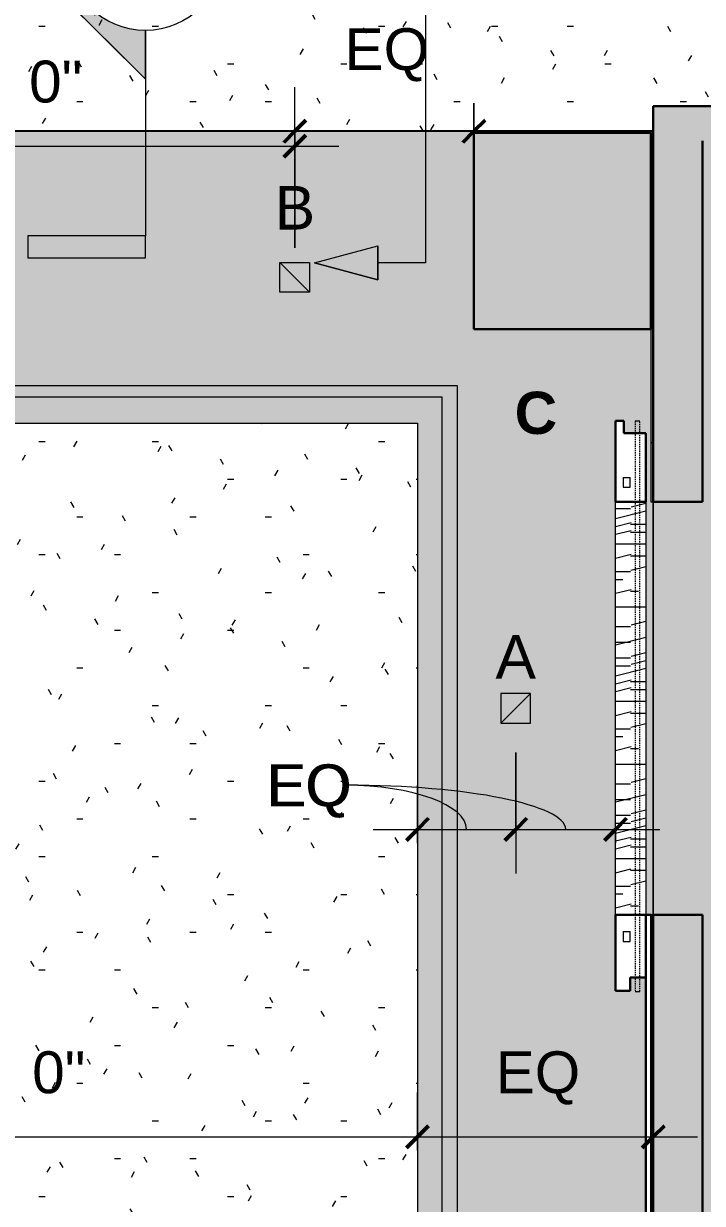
# Model space of a CAD drawing. Header units: inches. Extents: x -653 to 646, y -622 to -20.
# Drawn here: x -105.2 to -36.1, y -254.1 to -134.1 of the extents above; entities that cross this region are included whole.
import ezdxf

# ---------------------------------------------------------------- set-up
doc = ezdxf.new("R2010")
doc.units = ezdxf.units.IN
doc.header["$MEASUREMENT"] = 0
doc.linetypes.add('Hidden 1_8_', pattern=[0.1875, 0.125, -0.0625])
for name, color, linetype, lineweight in [('06_555 11th St_dwg', 8, 'Continuous', 9), ('A-ANNO-DIMS', 211, 'Continuous', 9), ('A-ANNO-DIMS-48', 211, 'Continuous', 9), ('A-ANNO-NOTE', 131, 'Continuous', 9), ('A-CLNG', 13, 'Continuous', 18), ('A-CLNG-PATT', 13, 'Continuous', 18), ('A-COLS', 52, 'Continuous', 18), ('A-DETL', 90, 'Continuous', 9), ('A-DETL-GENF', 92, 'Continuous', 9), ('A-DETL-HDLN', 90, 'Hidden 1_8_', 9), ('A-DETL-THIN', 151, 'Continuous', 9), ('A-WALL-PATT', 111, 'Continuous', 18), ('Dimension', 7, 'Continuous', 9), ('E-LITE-EQPM', 33, 'Continuous', 9), ('E-LITE-EQPM-IDEN', 33, 'Continuous', 9), ('G-ANNO-SYMB', 111, 'Continuous', 9), ('G-ANNO-TEXT', 231, 'Continuous', 9), ('I-WALL', 2, 'Continuous', 18), ('Q-CASE', 31, 'Continuous', 9), ('W', 7, 'Continuous', 9)]:
    doc.layers.add(name, color=color, linetype=linetype, lineweight=lineweight)
doc.styles.add('Arial_2', font='arial.ttf', dxfattribs={"height": 4.425898})
doc.styles.add('Swis721 Lt BT', font='swissl.ttf', dxfattribs={"height": 4.257319})
doc.styles.add('Swis721 Lt BT_B', font='', dxfattribs={"height": 4.291988})
doc.styles.get('Swis721 Lt BT_B').set_extended_font_data('Swis721 Lt BT', bold=True)
doc.dimstyles.new('OTJ_-_3_32__Linear__1_2__Tolerance', dxfattribs={"dimscale": 12, "dimtxt": 4.5, "dimasz": 0.1875, "dimexe": 0.375, "dimexo": 0.25, "dimgap": 0.25, "dimtad": 1, "dimdec": 1, "dimrnd": 0.5, "dimzin": 3, "dimdsep": 46, "dimlunit": 4, "dimtxsty": 'Swis721 Lt BT', "dimblk1": 'OBLIQUE', "dimblk2": 'OBLIQUE', "dimsah": 1, "dimcen": 0.09, "dimdle": 0.375, "dimazin": 0, "dimtfac": 1, "dimtdec": 4, "dimtix": 1, "dimtmove": 0, "dimatfit": 3, "dimfxl": 1, "dimtvp": 1, "dimfrac": 2, "dimtolj": 1, "dimtzin": 0, "dimarcsym": 2})
doc.dimstyles.new('OTJ_-_3_32__Linear__1_2__Tolerance_1', dxfattribs={"dimscale": 12, "dimtxt": 4.5, "dimasz": 0.1875, "dimexe": 0.375, "dimexo": 0.25, "dimgap": 0.25, "dimtad": 1, "dimdec": 1, "dimrnd": 0.5, "dimzin": 3, "dimdsep": 46, "dimlunit": 4, "dimtxsty": 'Swis721 Lt BT', "dimblk1": 'OBLIQUE', "dimblk2": 'OBLIQUE', "dimsah": 1, "dimcen": 0.09, "dimdle": 0.375, "dimazin": 0, "dimtfac": 1, "dimtdec": 4, "dimtix": 1, "dimtmove": 0, "dimatfit": 3, "dimfxl": 1, "dimtvp": 1, "dimfrac": 2, "dimtolj": 1, "dimtzin": 0, "dimarcsym": 2})
doc.dimstyles.new('OTJ_-_3_32__Linear__1_2__Tolerance_2', dxfattribs={"dimscale": 12, "dimtxt": 4.5, "dimasz": 0.1875, "dimexe": 0.375, "dimexo": 0.25, "dimgap": 0.25, "dimtad": 1, "dimdec": 1, "dimrnd": 0.5, "dimzin": 3, "dimdsep": 46, "dimlunit": 4, "dimtxsty": 'Swis721 Lt BT', "dimblk1": 'OBLIQUE', "dimblk2": 'OBLIQUE', "dimsah": 1, "dimcen": 0.09, "dimdle": 0.375, "dimazin": 0, "dimtfac": 1, "dimtdec": 4, "dimtix": 1, "dimtmove": 2, "dimatfit": 3, "dimfxl": 1, "dimtvp": 1, "dimfrac": 2, "dimtolj": 1, "dimtzin": 0, "dimarcsym": 2})
doc.dimstyles.new('OTJ_-_3_32__Linear__1_2__Tolerance_7', dxfattribs={"dimscale": 12, "dimtxt": 4.5, "dimasz": 0.1875, "dimexe": 0.375, "dimexo": 0.25, "dimgap": 0.25, "dimtad": 1, "dimdec": 1, "dimrnd": 0.5, "dimzin": 3, "dimdsep": 46, "dimlunit": 4, "dimtxsty": 'Swis721 Lt BT', "dimblk1": 'OBLIQUE', "dimblk2": 'OBLIQUE', "dimsah": 1, "dimcen": 0.09, "dimdle": 0.375, "dimazin": 0, "dimtfac": 1, "dimtdec": 4, "dimtix": 1, "dimtmove": 1, "dimatfit": 3, "dimfxl": 1, "dimtvp": 1, "dimfrac": 2, "dimtolj": 1, "dimtzin": 0, "dimarcsym": 2})
doc.dimstyles.new('OTJ_-_3_32__Linear__1_2__Tolerance_8', dxfattribs={"dimscale": 12, "dimtxt": 4.5, "dimasz": 0.1875, "dimexe": 0.375, "dimexo": 0.25, "dimgap": 0.25, "dimtad": 1, "dimdec": 1, "dimrnd": 0.5, "dimzin": 3, "dimdsep": 46, "dimlunit": 4, "dimtxsty": 'Swis721 Lt BT', "dimblk1": 'OBLIQUE', "dimblk2": 'OBLIQUE', "dimsah": 1, "dimcen": 0.09, "dimdle": 0.375, "dimazin": 0, "dimtfac": 1, "dimtdec": 4, "dimtix": 1, "dimtmove": 1, "dimatfit": 3, "dimfxl": 1, "dimtvp": 1, "dimfrac": 2, "dimtolj": 1, "dimtzin": 0, "dimarcsym": 2})
pattern_1 = [(0, (0, 0), (15.36, 3.84), [0.634, -10.886, 0.634, -10.886, -61.44]), (0, (0, 0), (15.36, 3.84), [-23.04, 0.634, -22.406, 0.634, -10.886, -26.88]), (0, (0, 0), (15.36, 3.84), [-57.6, 0.634, -7.046, 0.634, -18.566]), (120, (5.76, 1.92), (-11.005538, 11.38215), [0.634, -10.886, 0.634, -10.886, -61.44]), (120, (5.76, 1.92), (-11.005538, 11.38215), [-23.04, 0.634, -22.406, 0.634, -10.886, -26.88]), (120, (5.76, 1.92), (-11.005538, 11.38215), [-57.6, 0.634, -7.046, 0.634, -18.566]), (240, (7.68, 9.6), (-4.354462, -15.22215), [0.634, -10.886, 0.634, -10.886, -61.44]), (240, (7.68, 9.6), (-4.354462, -15.22215), [-23.04, 0.634, -22.406, 0.634, -10.886, -26.88]), (240, (7.68, 9.6), (-4.354462, -15.22215), [-57.6, 0.634, -7.046, 0.634, -18.566])]

# ---------------------------------------------------------------- blocks, each defined once
blk = doc.blocks.new('COVE LIGHT - COVE LIGHT-5210953-FIRST FLOOR')
at = {"layer": 'E-LITE-EQPM'}
for p, q in [((-152.73, -170.95), (-61.09, -170.95)), ((-61.09, -170.95), (-61.09, -452.86)), ((-62.64, -172.14), (-151.76, -172.14)), ((-62.64, -451.29), (-62.64, -172.14))]:
    blk.add_line(p, q, dxfattribs=at)
blk = doc.blocks.new('ELEV DOOR COVE - ELEV DOOR COVE-5210991-FIRST FLOOR')
at = {"layer": 'E-LITE-EQPM'}
for p, q in [((-44.2, -180.29), (-44.2, -181.29)), ((-44.2, -180.29), (-43.48, -180.29)), ((-43.48, -181.29), (-43.48, -180.29)), ((-44.2, -181.29), (-43.48, -181.29)), ((-44.2, -226.5), (-44.2, -227.5)), ((-44.2, -226.5), (-43.48, -226.5)), ((-43.48, -227.5), (-43.48, -226.5)), ((-44.2, -227.5), (-43.48, -227.5))]:
    blk.add_line(p, q, dxfattribs=at)
blk = doc.blocks.new('L-Recessed Square Downlight - 4_-5216686-FIRST FLOOR')
at = {"layer": 'E-LITE-EQPM'}
for p, q in [((1.5, 1.5), (-1.5, 1.5)), ((-1.5, 1.5), (-1.5, -1.5)), ((-1.5, -1.5), (1.5, 1.5)), ((1.5, -1.5), (1.5, 1.5)), ((-1.5, -1.5), (1.5, -1.5))]:
    blk.add_line(p, q, dxfattribs=at)
blk = doc.blocks.new('GLASS PANEL6 - GLASS PANEL-5234352-FIRST FLOOR')
at = {"layer": 'Q-CASE', "lineweight": 30}
for p, q in [((-173.35, -118.6), (-172.78, -118.6)), ((-173.35, -184.6), (-173.35, -118.6)), ((-172.78, -118.6), (-172.78, -184.6)), ((-172.78, -184.6), (-173.35, -184.6))]:
    blk.add_line(p, q, dxfattribs=at)
blk = doc.blocks.new('Glass Panels2 - Glass Panels-5236184-FIRST FLOOR')
at = {"layer": 'Q-CASE'}
h = blk.add_hatch(dxfattribs=at)
h.set_pattern_fill('FP_5', color=256, style=0, pattern_type=2)
h.set_pattern_definition([(180, (6550.14, 158.491), (2e-15, 16), [3.2, -4.8, 1.6, -6.4]), (180, (6538.94, 158.891), (2e-15, 16), [3.2, -12.8]), (180, (6540.54, 159.691), (2e-15, 16), [1.6, -14.4]), (180, (6549.34, 160.091), (2e-15, 16), [0.8, -11.2, 0.8, -3.2]), (180, (6543.74, 160.891), (2e-15, 16), [3.2, -4.8, 0.8, -7.2]), (180, (6547.74, 161.291), (2e-15, 16), [2.4, -13.6]), (180, (6543.74, 161.691), (2e-15, 16), [4.8, -11.2]), (180, (6548.54, 162.091), (2e-15, 16), [3.2, -12.8]), (180, (6542.14, 162.491), (2e-15, 16), [8, -8]), (180, (6546.94, 163.291), (2e-15, 16), [1.6, -4.8, 3.2, -6.4]), (180, (6535.74, 163.691), (2e-15, 16), [3.2, -12.8]), (180, (6538.94, 164.091), (2e-15, 16), [1.6, -14.4]), (180, (6542.14, 164.491), (2e-15, 16), [1.6, -14.4]), (180, (6550.14, 164.891), (2e-15, 16), [3.2, -12.8]), (180, (6542.14, 165.291), (2e-15, 16), [3.2, -12.8]), (180, (6542.14, 166.091), (2e-15, 16), [3.2, -3.2, 3.2, -6.4]), (180, (6545.34, 166.891), (2e-15, 16), [1.6, -8, 3.2, -3.2]), (180, (6542.14, 167.291), (2e-15, 16), [4.8, -11.2]), (180, (6542.14, 168.091), (2e-15, 16), [3.2, -12.8]), (180, (6548.54, 168.491), (2e-15, 16), [4.8, -6.4, 1.6, -3.2]), (180, (6548.54, 169.291), (2e-15, 16), [8, -8]), (180, (6538.94, 169.691), (2e-15, 16), [1.6, -14.4]), (180, (6543.74, 170.091), (2e-15, 16), [3.2, -12.8]), (180, (6546.94, 170.491), (2e-15, 16), [1.6, -6.4, 1.6, -6.4]), (180, (6548.54, 170.891), (2e-15, 16), [1.6, -4.8, 3.2, -6.4]), (180, (6545.34, 171.291), (2e-15, 16), [1.6, -8, 1.6, -4.8]), (180, (6542.14, 171.691), (2e-15, 16), [4.8, -11.2]), (180, (6548.54, 172.491), (2e-15, 16), [3.2, -12.8]), (180, (6540.54, 172.891), (2e-15, 16), [1.6, -14.4]), (180, (6537.34, 173.291), (2e-15, 16), [1.6, -14.4]), (165.964, (6538.94, 159.691), (-15.9998326, -0.000553), [1.648, -64.322]), (165.964, (6537.34, 163.291), (-15.9998326, -0.000553), [1.648, -64.322]), (165.964, (6538.94, 172.891), (-15.9998326, -0.000553), [1.648, -64.322]), (165.964, (6543.74, 166.891), (-15.9998326, -0.000553), [1.648, -64.322]), (165.964, (6540.54, 169.291), (-15.9998326, -0.000553), [1.648, -64.322]), (165.964, (6538.94, 168.091), (-15.9998326, -0.000553), [1.648, -64.322]), (165.964, (6546.94, 170.891), (-15.9998326, -0.000553), [1.648, -64.322]), (165.964, (6540.54, 170.091), (-15.9998326, -0.000553), [1.648, -64.322]), (165.964, (6537.34, 164.091), (-15.9998326, -0.000553), [3.296, -62.674]), (165.964, (6538.94, 165.291), (-15.9998326, -0.000553), [3.296, -62.674]), (165.964, (6538.94, 166.091), (-15.9998326, -0.000553), [3.296, -62.674]), (14.036, (6543.74, 160.891), (15.9998326, -0.000553), [1.648, -3.296, 1.648, -59.378]), (14.036, (6546.94, 163.291), (15.9998326, -0.000553), [1.648, -64.322]), (14.036, (6546.94, 170.491), (15.9998326, -0.000553), [3.296, -62.674]), (345.964, (6538.94, 158.891), (15.9998326, 0.000553), [1.648, -64.322]), (194.036, (6535.74, 158.891), (-15.9998326, 0.000553), [1.648, -64.322]), (194.036, (6540.54, 164.491), (-15.9998326, 0.000553), [1.648, -64.322]), (194.036, (6537.34, 167.291), (-15.9998326, 0.000553), [1.648, -64.322]), (194.036, (6543.74, 168.491), (-15.9998326, 0.000553), [1.648, -64.322]), (194.036, (6545.34, 170.491), (-15.9998326, 0.000553), [1.648, -64.322]), (194.036, (6543.74, 171.291), (-15.9998326, 0.000553), [1.648, -64.322]), (194.036, (6543.74, 168.491), (-15.9998326, 0.000553), [1.648, -64.322]), (194.036, (6538.94, 170.891), (-15.9998326, 0.000553), [6.592, -59.378]), (194.036, (6548.54, 160.091), (-15.9998326, 0.000553), [6.592, -59.378]), (194.036, (6546.94, 161.291), (-15.9998326, 0.000553), [6.592, -59.378]), (194.036, (6545.34, 162.091), (-15.9998326, 0.000553), [1.648, -3.296, 3.296, -57.73]), (194.036, (6545.34, 163.291), (-15.9998326, 0.000553), [3.296, -3.296, 3.296, -56.082]), (194.036, (6546.94, 164.891), (-15.9998326, 0.000553), [6.592, -59.378]), (194.036, (6548.54, 166.091), (-15.9998326, 0.000553), [6.592, -59.378]), (194.036, (6548.54, 166.891), (-15.9998326, 0.000553), [6.592, -59.378]), (194.036, (6537.34, 171.691), (-15.9998326, 0.000553), [1.648, -64.322]), (194.036, (6535.74, 173.291), (-15.9998326, 0.000553), [3.296, -62.674]), (194.036, (6545.34, 172.491), (-15.9998326, 0.000553), [3.296, -62.674]), (194.036, (6546.94, 158.491), (-15.9998326, 0.000553), [6.592, -59.378]), (194.036, (6537.34, 169.691), (-15.9998326, 0.000553), [4.944, -61.026]), (194.036, (6535.74, 168.491), (-15.9998326, 0.000553), [9.888, -56.082])])
h.paths.add_polyline_path([(3341.89, 2624.18), (3344.96, 2624.18), (3344.96, 2666.18), (3341.89, 2666.18), (3341.89, 2655.27)], flags=0)
at = {"layer": 'Q-CASE', "lineweight": 30}
for p, q in [((3341.89, 2674.43), (3342.74, 2674.43)), ((3341.89, 2666.18), (3341.89, 2674.43)), ((3342.74, 2674.43), (3342.74, 2673.17)), ((3342.74, 2673.17), (3344.96, 2673.17)), ((3344.96, 2673.17), (3344.96, 2666.18)), ((3344.96, 2666.18), (3341.89, 2666.18)), ((3341.89, 2616.43), (3341.89, 2624.18)), ((3341.89, 2624.18), (3344.96, 2624.18)), ((3344.96, 2624.18), (3344.96, 2617.79)), ((3344.96, 2617.79), (3343.39, 2617.79)), ((3343.39, 2617.79), (3343.39, 2616.43)), ((3343.39, 2616.43), (3341.89, 2616.43))]:
    blk.add_line(p, q, dxfattribs=at)
at = {"layer": 'Q-CASE'}
for p, q in [((3341.89, 2624.18), (3341.89, 2666.18)), ((3344.96, 2666.18), (3344.96, 2624.18))]:
    blk.add_line(p, q, dxfattribs=at)
blk = doc.blocks.new('L-Recessed Square Downlight - 4_  F-5242350-FIRST FLOOR')
at = {"layer": 'E-LITE-EQPM'}
for p, q in [((-1.5, -1.5), (-1.5, 1.5)), ((-1.5, 1.5), (1.5, 1.5)), ((-1.5, 1.5), (1.5, -1.5)), ((1.5, 1.5), (1.5, -1.5)), ((1.5, -1.5), (-1.5, -1.5))]:
    blk.add_line(p, q, dxfattribs=at)
blk = doc.blocks.new('06_555 11th St_dwg-4793957-FIRST FLOOR')
at = {"layer": 'Dimension'}
blk.add_line((3318.68, 2817.47), (3318.68, 2817.41), dxfattribs=at)
at = {"layer": 'Dimension', "color": 9}
blk.add_line((3318.68, 2817.41), (3318.68, 2817.28), dxfattribs=at)
at = {"layer": 'W'}
blk.add_line((3336.68, 2817.47), (3336.68, 2817.41), dxfattribs=at)
at = {"layer": 'W', "color": 9}
for p, q in [((3336.68, 2817.41), (3336.68, 2817.28)), ((3336.68, 2797.28), (3336.68, 2779.72)), ((3336.93, 2785.72), (3336.68, 2785.72)), ((3336.68, 2779.72), (3336.93, 2779.72)), ((3336.93, 2737.72), (3336.72, 2737.72)), ((3336.93, 2731.72), (3336.72, 2731.72))]:
    blk.add_line(p, q, dxfattribs=at)
blk = doc.blocks.new('annotation_Align - Adjustable-5262380-FIRST FLOOR')
at = {"layer": 'A-DETL-GENF'}
for p, q in [((0, 11.33), (0, 6.45)), ((0, 11.33), (44.78, 11.33)), ((44.78, 11.33), (44.78, 6.45))]:
    blk.add_line(p, q, dxfattribs=at)
blk = doc.blocks.new('DIMBLOCK2-FIRST FLOOR')
at = {"layer": 'A-ANNO-DIMS-48'}
for p, q in [((-149.26, -248.78), (-149.26, -242.87)), ((-65.14, -248.78), (-65.14, -242.87)), ((-153.76, -247.37), (-60.64, -247.37)), ((-149.26, -247.37), (-149.26, -248.78)), ((-65.14, -247.37), (-65.14, -248.78))]:
    blk.add_line(p, q, dxfattribs=at)
at = {"layer": 'A-ANNO-DIMS-48', "lineweight": 50}
for p, q in [((-149.26, -247.37), (-148.14, -246.25)), ((-65.14, -247.37), (-64.01, -246.25)), ((-149.26, -247.37), (-150.39, -248.5)), ((-65.14, -247.37), (-66.26, -248.5))]:
    blk.add_line(p, q, dxfattribs=at)
at = {"layer": 'A-ANNO-DIMS-48', "color": 0, "insert": (-114.09, -238.68), "char_height": 4.257, "width": 16.5429, "attachment_point": 1, "line_spacing_factor": 1.00667, "style": 'Swis721 Lt BT'}
blk.add_mtext('7\' - 0"', dxfattribs=at)
blk = doc.blocks.new('_Oblique')
at = {"color": 0, "linetype": 'ByBlock', "lineweight": -2}
blk.add_line((-0.5, -0.5), (0.5, 0.5), dxfattribs=at)
blk = doc.blocks.new('DIMBLOCK3-FIRST FLOOR')
at = {"layer": 'A-ANNO-DIMS-48'}
for p, q in [((-41.14, -185.79), (-41.14, -251.87)), ((-41.14, -247.37), (-41.14, -185.79)), ((-65.14, -248.78), (-65.14, -242.87)), ((-69.64, -247.37), (-36.64, -247.37)), ((-65.14, -247.37), (-65.14, -248.78))]:
    blk.add_line(p, q, dxfattribs=at)
at = {"layer": 'A-ANNO-DIMS-48', "lineweight": 50}
for p, q in [((-65.14, -247.37), (-64.01, -246.25)), ((-41.14, -247.37), (-40.01, -246.25)), ((-65.14, -247.37), (-66.26, -248.5)), ((-41.14, -247.37), (-42.26, -248.5))]:
    blk.add_line(p, q, dxfattribs=at)
at = {"layer": 'A-ANNO-DIMS-48', "color": 0, "insert": (-57.17, -238.68), "char_height": 4.257, "width": 9.6857, "attachment_point": 1, "line_spacing_factor": 1.00667, "style": 'Swis721 Lt BT'}
blk.add_mtext('EQ', dxfattribs=at)
blk = doc.blocks.new('DIMBLOCK4-FIRST FLOOR')
at = {"layer": 'A-ANNO-DIMS-48'}
for p, q in [((-137.39, -155.45), (-137.39, -142.09)), ((-77.64, -156.95), (-77.64, -142.09)), ((-141.89, -146.59), (-73.14, -146.59)), ((-137.39, -146.59), (-137.39, -155.45)), ((-77.64, -146.59), (-77.64, -156.95))]:
    blk.add_line(p, q, dxfattribs=at)
at = {"layer": 'A-ANNO-DIMS-48', "lineweight": 50}
for p, q in [((-137.39, -146.59), (-136.26, -145.47)), ((-77.64, -146.59), (-76.51, -145.47)), ((-137.39, -146.59), (-138.51, -147.72)), ((-77.64, -146.59), (-78.76, -147.72))]:
    blk.add_line(p, q, dxfattribs=at)
at = {"layer": 'A-ANNO-DIMS-48', "color": 0, "insert": (-114.4, -137.9), "char_height": 4.257, "width": 16.5429, "attachment_point": 1, "line_spacing_factor": 1.00667, "style": 'Swis721 Lt BT'}
blk.add_mtext('5\' - 0"', dxfattribs=at)
blk = doc.blocks.new('DIMBLOCK16-FIRST FLOOR')
at = {"layer": 'A-ANNO-DIMS-48'}
for p, q in [((-77.64, -155.45), (-77.64, -140.59)), ((-59.39, -142.23), (-59.39, -149.59)), ((-59.39, -145.09), (-59.39, -142.23)), ((-82.14, -145.09), (-54.89, -145.09)), ((-77.64, -145.09), (-77.64, -155.45))]:
    blk.add_line(p, q, dxfattribs=at)
at = {"layer": 'A-ANNO-DIMS-48', "lineweight": 50}
for p, q in [((-77.64, -145.09), (-76.51, -143.97)), ((-59.39, -145.09), (-58.26, -143.97)), ((-77.64, -145.09), (-78.76, -146.22)), ((-59.39, -145.09), (-60.51, -146.22))]:
    blk.add_line(p, q, dxfattribs=at)
at = {"layer": 'A-ANNO-DIMS-48', "color": 0, "insert": (-72.55, -134.6), "char_height": 4.257, "width": 9.6857, "attachment_point": 1, "line_spacing_factor": 1.00667, "style": 'Swis721 Lt BT'}
blk.add_mtext('EQ', dxfattribs=at)
blk = doc.blocks.new('DIMBLOCK19-FIRST FLOOR')
at = {"layer": 'A-ANNO-DIMS-48'}
for p, q in [((-55.14, -208.29), (-55.14, -220.6)), ((-55.14, -216.1), (-55.14, -208.29)), ((-65.14, -217.51), (-65.14, -211.6)), ((-69.64, -216.1), (-55.14, -216.1)), ((-65.14, -216.1), (-65.14, -217.51))]:
    blk.add_line(p, q, dxfattribs=at)
at = {"layer": 'A-ANNO-DIMS-48', "lineweight": 50}
for p, q in [((-65.14, -216.1), (-64.01, -214.97)), ((-55.14, -216.1), (-54.01, -214.97)), ((-65.14, -216.1), (-66.26, -217.22)), ((-55.14, -216.1), (-56.26, -217.22))]:
    blk.add_line(p, q, dxfattribs=at)
at = {"layer": 'A-ANNO-DIMS-48'}
blk.add_ellipse((-72.47, -216.1), major_axis=(12.33, 0), ratio=0.364073, start_param=0, end_param=1.570796, dxfattribs=at)
at = {"layer": 'A-ANNO-DIMS-48', "color": 0, "insert": (-80.54, -209.49), "char_height": 4.257, "width": 9.6857, "attachment_point": 1, "line_spacing_factor": 1.00667, "style": 'Swis721 Lt BT'}
blk.add_mtext('EQ', dxfattribs=at)
blk = doc.blocks.new('DIMBLOCK20-FIRST FLOOR')
at = {"layer": 'A-ANNO-DIMS-48'}
for p, q in [((-55.14, -208.29), (-55.14, -220.6)), ((-55.14, -216.1), (-55.14, -208.29)), ((-44.98, -217.51), (-44.98, -211.6)), ((-55.14, -216.1), (-40.48, -216.1)), ((-44.98, -216.1), (-44.98, -217.51))]:
    blk.add_line(p, q, dxfattribs=at)
at = {"layer": 'A-ANNO-DIMS-48', "lineweight": 50}
for p, q in [((-55.14, -216.1), (-54.01, -214.97)), ((-44.98, -216.1), (-43.85, -214.97)), ((-55.14, -216.1), (-56.26, -217.22)), ((-44.98, -216.1), (-46.1, -217.22))]:
    blk.add_line(p, q, dxfattribs=at)
at = {"layer": 'A-ANNO-DIMS-48'}
blk.add_ellipse((-72.35, -216.1), major_axis=(22.3, 0), ratio=0.201413, start_param=0, end_param=1.570796, dxfattribs=at)
at = {"layer": 'A-ANNO-DIMS-48', "color": 0, "insert": (-80.42, -209.49), "char_height": 4.257, "width": 9.6857, "attachment_point": 1, "line_spacing_factor": 1.00667, "style": 'Swis721 Lt BT'}
blk.add_mtext('EQ', dxfattribs=at)
blk = doc.blocks.new('Drafting View - 3_32_ x 3_8_-334918-FIRST FLOOR')
at = {"layer": 'G-ANNO-SYMB'}
blk.add_hatch(color=256, dxfattribs=at).paths.add_polyline_path([(0, 0.2495), (0, 0), (-0.0469, 0), (-0.0469, 0.2495)], flags=0)
for p, q in [((0, 0.2495), (-0.0469, 0.2495)), ((-0.0469, 0.2495), (-0.0469, 0)), ((0, 0), (0, 0.2495)), ((-0.0469, 0), (0, 0))]:
    blk.add_line(p, q, dxfattribs=at)
blk = doc.blocks.new('Drafting View - Section Head - Filled-1367765-FIRST FLOOR')
at = {"layer": 'G-ANNO-SYMB'}
h = blk.add_hatch(color=256, dxfattribs=at)
edge = h.paths.add_edge_path(flags=0)
edge.add_line((-0.5202, 0), (-0.25, 0.2702))
edge.add_line((-0.25, 0.2702), (-0.25, 0.1667))
edge.add_arc((-0.25, 0), 0.1667, 90, 180)
edge.add_line((-0.4167, 0), (-0.5202, 0))
h = blk.add_hatch(color=256, dxfattribs=at)
edge = h.paths.add_edge_path(flags=0)
edge.add_line((0.0202, 0), (-0.0833, 0))
edge.add_arc((-0.25, 0), 0.1667, 0, 90)
edge.add_line((-0.25, 0.1667), (-0.25, 0.2702))
edge.add_line((-0.25, 0.2702), (0.0202, 0))
for p, q in [((-0.25, 0.2702), (-0.5202, 0)), ((-0.25, 0.2702), (-0.5202, 0)), ((-0.25, 0.2702), (0.0202, 0)), ((-0.25, 0.1667), (-0.25, 0.2702)), ((0.0202, 0), (-0.25, 0.2702)), ((-0.25, 0.2702), (-0.25, 0.1667)), ((-0.5202, 0), (-0.4167, 0)), ((-0.0833, 0), (0.0202, 0)), ((-0.5202, 0), (-0.4167, 0)), ((-0.4167, 0), (-0.5202, 0)), ((0.0202, 0), (-0.0833, 0)), ((-0.0833, 0), (0.0202, 0))]:
    blk.add_line(p, q, dxfattribs=at)
for start, end in [(0, 180), (360, 180), (90, 180), (0, 90), (180, 360)]:
    blk.add_arc((-0.25, 0), 0.1667, start, end, dxfattribs=at)

msp = doc.modelspace()

# ---------------------------------------------------------------- hatches: boundary and pattern name
at = {"layer": 'A-ANNO-NOTE', "lineweight": 5}
msp.add_hatch(color=256, dxfattribs=at).paths.add_polyline_path([(-69.18, -160.2), (-69.18, -156.75), (-75.64, -158.47)], flags=0)
at = {"layer": 'A-CLNG-PATT'}
h = msp.add_hatch(dxfattribs=at)
h.set_pattern_fill('FP_1', color=256, style=0, pattern_type=2)
h.set_pattern_definition(pattern_1)
h.paths.add_polyline_path([(-173.64, -145.04), (-41.2, -145.04), (-41.2, -143.04), (-41.14, -143.03), (-41.14, -142.54), (183.8, -142.54), (183.8, -84.86), (-175.89, -84.86), (-175.89, -141.79), (-173.64, -141.79), (-173.64, -143.04)], flags=0)
h.paths.add_polyline_path([(-69.18, -115.43), (-75.64, -113.7), (-69.18, -111.97)], flags=0)
h.paths.add_polyline_path([(-129.18, -115.43), (-135.64, -113.7), (-129.18, -111.97)], flags=0)
h = msp.add_hatch(dxfattribs=at)
h.set_pattern_fill('FP_1', color=256, style=0, pattern_type=2)
h.set_pattern_definition(pattern_1)
h.paths.add_polyline_path([(-65.14, -542.54), (-41.14, -542.54), (-41.14, -542.37), (-173.64, -542.37), (-173.64, -542.54), (-72.54, -542.54)], flags=0)
h.paths.add_polyline_path([(-41.91, -440.79), (-43.48, -440.79), (-43.48, -440.86), (-41.91, -440.86)], flags=0)
h.paths.add_polyline_path([(-41.15, -482.37), (-41.14, -482.36), (-41.14, -480.29), (-59.14, -480.29), (-59.14, -460.29), (-41.91, -460.29), (-41.91, -447.25), (-43.48, -447.25), (-43.48, -448.61), (-44.98, -448.61), (-44.98, -440.86), (-44.2, -440.86), (-44.2, -440.79), (-44.98, -440.79), (-44.98, -390.61), (-44.13, -390.61), (-44.13, -391.87), (-41.91, -391.87), (-41.91, -339.19), (-43.48, -339.19), (-43.48, -340.54), (-44.98, -340.54), (-44.98, -282.54), (-44.13, -282.54), (-44.13, -283.8), (-41.91, -283.8), (-41.91, -231.19), (-43.48, -231.19), (-43.48, -232.54), (-44.98, -232.54), (-44.98, -174.54), (-44.13, -174.54), (-44.13, -175.8), (-41.91, -175.8), (-41.91, -224.79), (-41.35, -224.79), (-41.35, -290.79), (-41.91, -290.79), (-41.91, -332.79), (-41.35, -332.79), (-41.35, -398.86), (-41.91, -398.86), (-41.91, -440.79), (-41.35, -440.79), (-41.35, -460.29), (-41.14, -460.29), (-41.14, -145.11), (-173.64, -145.11), (-173.63, -145.23), (-155.64, -145.23), (-155.64, -165.23), (-172.78, -165.23), (-172.78, -176.17), (-171.32, -176.17), (-171.32, -174.79), (-169.72, -174.79), (-169.72, -176.33), (-168.41, -181.25), (-169.72, -181.25), (-169.72, -232.79), (-171.1, -232.79), (-171.1, -231.41), (-172.78, -231.41), (-172.78, -182.79), (-173.35, -182.79), (-173.35, -165.23), (-173.64, -165.23), (-173.64, -482.37), (-56.54, -482.37)], flags=0)
h.paths.add_polyline_path([(-157.45, -480.29), (-173.14, -480.29), (-173.14, -460.29), (-173.35, -460.29), (-173.35, -440.79), (-172.78, -440.79), (-172.78, -392.17), (-171.32, -392.17), (-171.32, -390.79), (-169.72, -390.79), (-169.72, -442.34), (-168.41, -442.34), (-169.72, -447.25), (-169.72, -448.79), (-171.1, -448.79), (-171.1, -447.41), (-172.78, -447.41), (-172.78, -460.29), (-155.14, -460.29), (-155.14, -480.29)], flags=0)
h.paths.add_polyline_path([(-129.18, -468.2), (-135.64, -466.47), (-129.18, -464.75), (-129.18, -466.2)], flags=0)
h.paths.add_polyline_path([(-85.59, -467.31), (-85.59, -463.85), (-79.14, -465.58)], flags=0)
h.paths.add_polyline_path([(-65.14, -448.79), (-149.26, -448.79), (-149.26, -174.79), (-65.14, -174.79), (-65.14, -396.39)], flags=0)
h.paths.add_polyline_path([(-173.39, -398.79), (-173.39, -332.79), (-172.82, -332.79), (-172.82, -398.79)], flags=0)
h.paths.add_polyline_path([(-171.1, -340.79), (-171.1, -339.41), (-172.78, -339.41), (-172.78, -284.17), (-171.32, -284.17), (-171.32, -282.79), (-169.72, -282.79), (-169.72, -340.79)], flags=0)
h.paths.add_polyline_path([(-173.39, -290.79), (-173.39, -224.79), (-172.82, -224.79), (-172.82, -290.79)], flags=0)
h.paths.add_polyline_path([(-42.73, -165.23), (-59.39, -165.23), (-59.39, -145.23), (-41.39, -145.23), (-41.39, -165.23)], flags=0)
h.paths.add_polyline_path([(-69.18, -160.2), (-75.64, -158.47), (-69.18, -156.75)], flags=0)
h.paths.add_polyline_path([(-129.18, -160.2), (-135.64, -158.47), (-129.18, -156.75)], flags=0)
h = msp.add_hatch(dxfattribs=at)
h.set_pattern_fill('FP_1', color=256, style=0, pattern_type=2)
h.set_pattern_definition(pattern_1)
h.paths.add_polyline_path([(-65.14, -448.79), (-65.14, -174.79), (-149.26, -174.79), (-149.26, -448.79), (-98.72, -448.79)], flags=0)
h.paths.add_polyline_path([(-107.39, -448.79), (-109.12, -442.34), (-105.66, -442.34)], flags=0)
h.paths.add_polyline_path([(-105.66, -181.25), (-109.12, -181.25), (-107.39, -174.79)], flags=0)
at = {"layer": 'A-COLS', "lineweight": 5}
msp.add_hatch(color=250, dxfattribs=at).paths.add_polyline_path([(-42.73, -165.23), (-41.39, -165.23), (-41.39, -145.23), (-59.39, -145.23), (-59.39, -165.23), (-57.41, -165.23)], flags=0)
at = {"layer": 'A-DETL-GENF'}
h = msp.add_hatch(color=254, dxfattribs=at)
h.paths.add_polyline_path([(-653.39, -622.4), (614.42, -622.4), (614.42, -482.36), (532.68, -482.37), (532.68, -557.54), (-617.47, -557.54), (-617.47, -516.92), (-653.39, -516.92), (-653.39, -571.97)], flags=0)
h.paths.add_polyline_path([(-617.47, -511.67), (-617.47, -451.04), (-630.09, -451.04), (-630.09, -445.79), (-541.22, -445.79), (-541.22, -147.23), (-653.39, -147.23), (-653.39, -303.04), (-541.59, -303.04), (-541.59, -308.29), (-653.39, -308.29), (-653.39, -309.3), (-632.37, -309.3), (-632.37, -334.67), (-541.59, -334.67), (-541.59, -339.92), (-653.39, -339.92), (-653.39, -511.67), (-618.41, -511.67)], flags=0)
h.paths.add_polyline_path([(-394.7, -481.62), (-394.7, -464.68), (-382.7, -464.68), (-382.7, -477.74), (-178.64, -477.74), (-178.64, -440.79), (-174.22, -440.79), (-174.22, -398.79), (-178.64, -398.79), (-178.64, -332.79), (-174.22, -332.79), (-174.22, -290.79), (-178.64, -290.79), (-178.64, -224.98), (-174.22, -224.98), (-174.22, -182.79), (-178.64, -182.79), (-178.64, -146.61), (-340.08, -146.61), (-340.08, -181.98), (-292.7, -181.98), (-292.7, -155.79), (-283.57, -155.79), (-283.57, -254.98), (-189.39, -254.98), (-189.39, -155.79), (-184.39, -155.79), (-184.39, -358.79), (-189.39, -358.79), (-189.39, -259.61), (-283.57, -259.61), (-283.57, -358.79), (-292.7, -358.79), (-292.7, -276.12), (-388.7, -276.12), (-388.7, -218.61), (-438.19, -218.61), (-438.19, -188.29), (-433.57, -188.29), (-433.57, -213.98), (-344.71, -213.98), (-344.71, -146.61), (-433.57, -146.61), (-433.57, -148.29), (-438.19, -148.29), (-438.19, -146.61), (-536.59, -146.61), (-536.59, -339.98), (-515.34, -339.98), (-515.34, -476.99), (-448.19, -476.99), (-448.19, -468.3), (-443.57, -468.3), (-443.57, -428.3), (-448.19, -428.3), (-448.19, -397.3), (-388.7, -397.3), (-388.7, -297.81), (-384.07, -297.81), (-384.07, -409.3), (-382.7, -409.3), (-382.7, -424.68), (-394.7, -424.68), (-394.72, -481.62)], flags=0)
h.paths.add_polyline_path([(614.42, -477.73), (614.42, -146.04), (521.36, -146.04), (521.36, -387.04), (483.93, -387.04), (483.93, -407.79), (555.8, -407.79), (555.8, -391.92), (521.6, -391.92), (521.6, -387.29), (593.1, -387.29), (593.1, -391.92), (560.43, -391.92), (560.43, -435.04), (555.8, -435.04), (555.8, -475.04), (560.43, -475.04), (560.43, -477.73), (611.45, -477.73)], flags=0)
h.paths.add_polyline_path([(77.76, -477.73), (215.86, -477.73), (215.86, -421.04), (219.36, -421.04), (219.36, -477.73), (313.61, -477.73), (313.61, -425.54), (373.36, -425.54), (373.36, -337.54), (346.86, -337.54), (346.86, -200.11), (293.61, -200.11), (293.61, -186.61), (194.93, -186.61), (194.93, -191.47), (190.3, -191.47), (190.3, -181.29), (194.93, -181.29), (194.93, -181.98), (293.61, -181.98), (293.61, -155.48), (356.36, -155.48), (356.36, -158.54), (379.86, -158.54), (379.86, -146.04), (194.93, -146.04), (194.93, -147.29), (190.3, -147.29), (190.3, -146.04), (171.36, -146.04), (171.36, -143.29), (96.36, -143.29), (96.36, -146.04), (-36.14, -146.04), (-36.14, -182.79), (-41.14, -182.79), (-41.14, -224.79), (-36.14, -224.79), (-36.14, -290.79), (-41.14, -290.79), (-41.14, -332.79), (-36.14, -332.79), (-36.14, -398.79), (-41.14, -398.79), (-41.14, -440.79), (-36.14, -440.79), (-36.14, -477.73), (-8.39, -477.73), (-8.39, -473.54), (47.61, -473.54), (47.61, -477.73), (77.55, -477.73)], flags=0)
h.paths.add_polyline_path([(379.36, -477.73), (379.36, -429.04), (317.11, -429.04), (317.11, -477.73)], flags=0)
h.paths.add_polyline_path([(444.05, -477.73), (444.05, -476.04), (448.68, -476.04), (448.68, -436.04), (444.05, -436.04), (444.05, -387.04), (430.86, -387.04), (430.86, -383.54), (502.36, -383.54), (502.36, -146.04), (383.36, -146.04), (383.36, -162.04), (356.36, -162.04), (356.36, -192.04), (383.61, -192.04), (383.61, -195.54), (356.36, -195.54), (356.36, -334.04), (383.61, -334.04), (383.61, -337.54), (382.86, -337.54), (382.86, -383.54), (395.11, -383.54), (395.11, -387.04), (382.86, -387.04), (382.86, -477.73)], flags=0)
h.paths.add_polyline_path([(-528.64, -476.99), (-519.97, -476.99), (-519.97, -344.61), (-532.22, -344.61), (-532.22, -476.99)], flags=0)
h.paths.add_polyline_path([(-189.39, -467.79), (-189.39, -370.79), (-184.39, -370.79), (-184.39, -467.79)], flags=0)
h.paths.add_polyline_path([(-288.07, -467.79), (-292.7, -467.79), (-292.7, -370.79), (-283.57, -370.79), (-283.57, -467.79)], flags=0)
h.paths.add_polyline_path([(70.11, -467.79), (70.11, -370.79), (73.61, -370.79), (73.61, -467.79)], flags=0)
h.paths.add_polyline_path([(77.55, -467.79), (74.05, -467.79), (74.05, -370.79), (77.55, -370.79), (77.55, -465.14)], flags=0)
h.paths.add_polyline_path([(-25.89, -467.79), (-30.89, -467.79), (-30.89, -370.79), (-25.89, -370.79), (-25.89, -461.79)], flags=0)
h.paths.add_polyline_path([(-234.09, -461.79), (-264.89, -461.79), (-264.89, -377.79), (-190.64, -377.79), (-190.64, -398.79), (-197.64, -398.79), (-197.64, -381.29), (-261.39, -381.29), (-261.39, -458.29), (-197.64, -458.29), (-197.64, -440.79), (-190.64, -440.79), (-190.64, -461.79), (-200.39, -461.79)], flags=0)
h.paths.add_polyline_path([(47.61, -461.79), (-24.14, -461.79), (-24.14, -440.79), (-17.14, -440.79), (-17.14, -458.29), (46.61, -458.29), (46.61, -381.29), (-17.14, -381.29), (-17.14, -398.79), (-24.14, -398.79), (-24.14, -377.79), (50.11, -377.79), (50.11, -461.79)], flags=0)
h.paths.add_polyline_path([(477.02, -407.79), (479.3, -407.79), (479.3, -387.04), (448.68, -387.04), (448.68, -407.79), (476.72, -407.79)], flags=0)
h.paths.add_polyline_path([(215.86, -381.04), (215.86, -366.79), (77.76, -366.79), (77.76, -359.79), (183.01, -359.79), (183.01, -363.29), (219.36, -363.29), (219.36, -381.04)], flags=0)
h.paths.add_polyline_path([(-200.39, -370.79), (-268.39, -370.79), (-268.39, -361.79), (-200.39, -361.79)], flags=0)
h.paths.add_polyline_path([(46.61, -369.79), (-14.39, -369.79), (-14.39, -360.79), (47.61, -360.79), (47.61, -369.79)], flags=0)
h.paths.add_polyline_path([(70.11, -358.79), (69.86, -358.79), (69.86, -260.11), (-25.89, -260.11), (-25.89, -358.79), (-30.89, -358.79), (-30.89, -155.79), (-25.89, -155.79), (-25.89, -255.48), (69.86, -255.48), (69.86, -155.79), (73.36, -155.79), (73.36, -358.79)], flags=0)
h.paths.add_polyline_path([(73.86, -358.79), (73.86, -155.79), (77.36, -155.79), (77.36, -236.17), (182.76, -236.17), (182.76, -245.42), (77.36, -245.42), (77.36, -358.79), (74.05, -358.79)], flags=0)
h.paths.add_polyline_path([(-264.89, -353.79), (-264.89, -269.79), (-190.64, -269.79), (-190.64, -290.79), (-197.64, -290.79), (-197.64, -273.29), (-261.39, -273.29), (-261.39, -350.29), (-197.64, -350.29), (-197.64, -332.79), (-190.64, -332.79), (-190.64, -353.79), (-261.39, -353.79)], flags=0)
h.paths.add_polyline_path([(50.11, -353.79), (-24.14, -353.79), (-24.14, -332.79), (-17.14, -332.79), (-17.14, -350.29), (46.61, -350.29), (46.61, -273.29), (-17.14, -273.29), (-17.14, -290.79), (-24.14, -290.79), (-24.14, -269.79), (50.11, -269.79), (50.11, -350.29)], flags=0)
h.paths.add_polyline_path([(186.86, -337.79), (186.86, -262.79), (190.36, -262.79), (190.36, -337.79)], flags=0)
h.paths.add_polyline_path([(194.36, -337.79), (190.86, -337.79), (190.86, -262.79), (194.36, -262.79), (194.36, -321.05)], flags=0)
h.paths.add_polyline_path([(-296.59, -271.5), (-292.7, -271.5), (-292.7, -218.61), (-321.09, -218.61), (-321.09, -271.5), (-306.27, -271.5)], flags=0)
h.paths.add_polyline_path([(-325.72, -271.5), (-325.72, -218.61), (-384.07, -218.61), (-384.07, -271.5), (-331.3, -271.5)], flags=0)
h.paths.add_polyline_path([(-199.04, -245.79), (-264.89, -245.79), (-264.89, -161.79), (-190.64, -161.79), (-190.64, -182.79), (-197.64, -182.79), (-197.64, -165.29), (-261.39, -165.29), (-261.39, -242.29), (-197.64, -242.29), (-197.64, -224.79), (-190.64, -224.79), (-190.64, -245.79), (-197.64, -245.79)], flags=0)
h.paths.add_polyline_path([(46.61, -245.79), (-24.14, -245.79), (-24.14, -224.79), (-17.14, -224.79), (-17.14, -242.29), (46.61, -242.29), (46.61, -165.29), (-17.14, -165.29), (-17.14, -182.79), (-24.14, -182.79), (-24.14, -161.79), (50.11, -161.79), (50.11, -245.79)], flags=0)
h.paths.add_polyline_path([(194.36, -232.47), (190.3, -232.47), (190.3, -231.47), (194.93, -231.47), (194.93, -232.47)], flags=0)
h.paths.add_polyline_path([(-292.7, -213.98), (-292.7, -186.61), (-340.08, -186.61), (-340.08, -213.98), (-295.75, -213.98)], flags=0)
h.paths.add_polyline_path([(346.86, -195.48), (346.86, -160.11), (298.24, -160.11), (298.24, -195.48), (316.39, -195.48)], flags=0)
h.paths.add_polyline_path([(-8.39, -151.36), (-8.39, -146.73), (47.61, -146.73), (47.61, -151.36), (46.61, -151.36)], flags=0)
h.paths.add_polyline_path([(297.47, -142.54), (614.42, -142.54), (614.42, -19.69), (-43.64, -19.69), (-43.64, -80.23), (188.43, -80.23), (188.43, -80.29), (188.61, -80.29), (188.61, -142.54), (257.67, -142.54)], flags=0)
h.paths.add_polyline_path([(-448.48, -141.98), (-178.45, -141.98), (-178.44, -141.79), (-176.39, -141.79), (-176.39, -82.29), (-50.39, -82.29), (-50.39, -80.29), (-50.14, -80.29), (-50.14, -19.69), (-653.39, -19.69), (-653.39, -141.98), (-494.92, -141.98)], flags=0)
at = {"layer": 'A-WALL-PATT', "lineweight": 9}
h = msp.add_hatch(color=7, dxfattribs=at)
h.paths.add_polyline_path([(614.42, -146.04), (614.42, -142.54), (171.36, -142.54), (171.36, -146.04), (521.36, -146.04)], flags=0)
h.paths.add_polyline_path([(-25.89, -146.04), (96.36, -146.04), (96.36, -142.54), (-41.14, -142.54), (-41.14, -146.04), (-30.89, -146.04)], flags=0)
for points in [[(-36.14, -182.79), (-36.14, -146.04), (-41.14, -146.04), (-41.14, -182.79)], [(-41.14, -290.79), (-36.14, -290.79), (-36.14, -224.79), (-41.14, -224.79), (-41.14, -260.11)]]:
    msp.add_hatch(color=7, dxfattribs=at).paths.add_polyline_path(points, flags=0)

# ---------------------------------------------------------------- linework, layer by layer
at = {"layer": 'A-ANNO-NOTE'}
for p, q in [((-75.64, -158.47), (-69.18, -156.75)), ((-75.64, -158.47), (-69.18, -156.75)), ((-69.18, -156.75), (-69.18, -160.2)), ((-69.18, -160.2), (-69.18, -156.75)), ((-69.18, -160.2), (-75.64, -158.47)), ((-75.64, -158.47), (-69.18, -160.2))]:
    msp.add_line(p, q, dxfattribs=at)
at = {"layer": 'A-CLNG'}
for p, q in [((-41.14, -143.04), (-41.2, -143.04)), ((-41.2, -143.04), (-41.2, -145.04)), ((-41.2, -145.04), (-173.64, -145.04)), ((-41.14, -145.11), (-173.64, -145.11)), ((-149.26, -174.79), (-65.14, -174.79)), ((-65.14, -174.79), (-65.14, -448.79)), ((-41.14, -224.79), (-41.14, -182.79))]:
    msp.add_line(p, q, dxfattribs=at)
at = {"layer": 'A-COLS', "color": 8, "lineweight": 30}
for p, q in [((-59.39, -145.23), (-41.39, -145.23)), ((-59.39, -165.23), (-59.39, -145.23)), ((-41.39, -145.23), (-41.39, -165.23)), ((-41.39, -165.23), (-59.39, -165.23))]:
    msp.add_line(p, q, dxfattribs=at)
at = {"layer": 'A-DETL'}
for p, q in [((-42.49, -174.59), (-42.99, -174.59)), ((-42.99, -232.59), (-42.49, -232.59))]:
    msp.add_line(p, q, dxfattribs=at)
at = {"layer": 'A-DETL-HDLN'}
for p, q in [((-42.99, -174.59), (-42.99, -232.59)), ((-42.49, -232.59), (-42.49, -174.59))]:
    msp.add_line(p, q, dxfattribs=at)
at = {"layer": 'A-DETL-THIN'}
msp.add_line((-41.14, -182.79), (-41.14, -224.79), dxfattribs=at)
at = {"layer": 'G-ANNO-SYMB'}
msp.add_line((-92.84, -138.83), (-92.84, -155.71), dxfattribs=at)
at = {"layer": 'I-WALL', "color": 8, "lineweight": 30}
for p, q in [((-41.14, -142.54), (96.36, -142.54)), ((-41.14, -182.79), (-41.14, -142.54)), ((-36.14, -146.04), (-36.14, -182.79)), ((-36.14, -182.79), (-41.14, -182.79)), ((-41.14, -290.79), (-41.14, -224.79)), ((-41.14, -224.79), (-36.14, -224.79)), ((-36.14, -224.79), (-36.14, -290.79))]:
    msp.add_line(p, q, dxfattribs=at)

# ---------------------------------------------------------------- block references
at = {"layer": '06_555 11th St_dwg', "color": 7}
msp.add_blockref('06_555 11th St_dwg-4793957-FIRST FLOOR', (-3378.07, -2962.51), dxfattribs=at)
at = {"layer": 'A-DETL-GENF', "rotation": 270.0000000000005}
msp.add_blockref('annotation_Align - Adjustable-5262380-FIRST FLOOR', (-75.64, -113.7), dxfattribs=at)
at = {"layer": 'E-LITE-EQPM', "extrusion": (0, 0, -1), "rotation": 180}
for name, p in [('L-Recessed Square Downlight - 4_-5216686-FIRST FLOOR', (77.64, -159.95)), ('L-Recessed Square Downlight - 4_  F-5242350-FIRST FLOOR', (55.14, -203.79))]:
    msp.add_blockref(name, p, dxfattribs=at)
at = {"layer": 'E-LITE-EQPM'}
for name in ['COVE LIGHT - COVE LIGHT-5210953-FIRST FLOOR', 'ELEV DOOR COVE - ELEV DOOR COVE-5210991-FIRST FLOOR']:
    msp.add_blockref(name, (0, 0), dxfattribs=at)
at = {"layer": 'G-ANNO-SYMB', "extrusion": (0, 0, -1), "xscale": 47.99999999999997, "yscale": 47.99999999999997, "zscale": 47.99999999999997, "rotation": 270.0000000000003}
msp.add_blockref('Drafting View - Section Head - Filled-1367765-FIRST FLOOR', (92.84, -138.83), dxfattribs=at)
at = {"layer": 'G-ANNO-SYMB', "xscale": 47.99999999999997, "yscale": 47.99999999999997, "zscale": 47.99999999999997, "rotation": 89.99999999999947}
msp.add_blockref('Drafting View - 3_32_ x 3_8_-334918-FIRST FLOOR', (-92.84, -155.71), dxfattribs=at)
at = {"layer": 'Q-CASE'}
for name, p in [('Glass Panels2 - Glass Panels-5236184-FIRST FLOOR', (-3386.87, -2848.97)), ('GLASS PANEL6 - GLASS PANEL-5234352-FIRST FLOOR', (131.44, -106.19))]:
    msp.add_blockref(name, p, dxfattribs=at)

# ---------------------------------------------------------------- texts
at = {"layer": 'E-LITE-EQPM-IDEN', "char_height": 4.43, "width": 4.914, "attachment_point": 2, "line_spacing_factor": 0.938532, "style": 'Arial_2'}
for s, insert in [('B', (-77.62, -150.65)), ('A', (-55.14, -196.34))]:
    msp.add_mtext(s, dxfattribs=dict(at, insert=insert))
at = {"layer": 'G-ANNO-TEXT', "color": 7, "insert": (-55.25, -171.58), "char_height": 4.292, "width": 5.022, "attachment_point": 1, "line_spacing_factor": 0.998538, "style": 'Swis721 Lt BT_B'}
msp.add_mtext('\\fSwis721 Lt BT|b1|i0|c0|p34|;C', dxfattribs=at)

# ---------------------------------------------------------------- dimensions: what is measured, and where the dimension line sits
at = {"layer": 'A-ANNO-DIMS'}
for base, p1, p2, dimstyle, override, picture, middle in [((-59.39, -145.09), (-77.64, -158.45), (-59.39, -145.23), 'OTJ_-_3_32__Linear__1_2__Tolerance_2', {"dimpost": '<>', "dimfxl": 22.53437}, 'DIMBLOCK16-FIRST FLOOR', (-67.7, -137.44)), ((-55.14, -216.1), (-65.14, -214.51), (-55.14, -205.29), 'OTJ_-_3_32__Linear__1_2__Tolerance_7', {"dimpost": '<>', "dimfxl": 13.597658}, 'DIMBLOCK19-FIRST FLOOR', (-75.7, -212.33)), ((-44.98, -216.1), (-55.14, -205.29), (-44.98, -214.51), 'OTJ_-_3_32__Linear__1_2__Tolerance_8', {"dimpost": '<>', "dimfxl": 13.7156}, 'DIMBLOCK20-FIRST FLOOR', (-75.58, -212.33))]:
    dim = msp.add_linear_dim(base=base, p1=p1, p2=p2, text='EQ', dimstyle=dimstyle, override=override, dxfattribs=at)
    dim.commit()
    dim.dimension.update_dxf_attribs({"geometry": picture, "text_midpoint": middle, "dimtype": 160})
for base, p1, p2, dimstyle, override, picture, middle in [((-77.63589, -146.59029), (-137.38592, -158.44973), (-77.63589, -159.94973), 'OTJ_-_3_32__Linear__1_2__Tolerance_1', {"dimpost": '<>', "dimfxl": 59.768855}, 'DIMBLOCK4-FIRST FLOOR', (-107.51091, -141.40238)), ((-65.14, -247.37), (-149.26, -245.78), (-65.14, -245.78), 'OTJ_-_3_32__Linear__1_2__Tolerance', {"dimpost": '<>', "dimfxl": 84.12503}, 'DIMBLOCK2-FIRST FLOOR', (-107.2, -242.18))]:
    dim = msp.add_linear_dim(base=base, p1=p1, p2=p2, dimstyle=dimstyle, override=override, dxfattribs=at)
    dim.commit()
    dim.dimension.update_dxf_attribs({"geometry": picture, "text_midpoint": middle})
dim = msp.add_linear_dim(base=(-41.14, -247.37), p1=(-65.14, -245.78), p2=(-41.14, -182.79), text='EQ', dimstyle='OTJ_-_3_32__Linear__1_2__Tolerance', override={"dimpost": '<>', "dimfxl": 67.403406}, dxfattribs=at)
dim.commit()
dim.dimension.update_dxf_attribs({"geometry": 'DIMBLOCK3-FIRST FLOOR', "text_midpoint": (-53.14, -242.03)})

doc.saveas('drawing.dxf')
